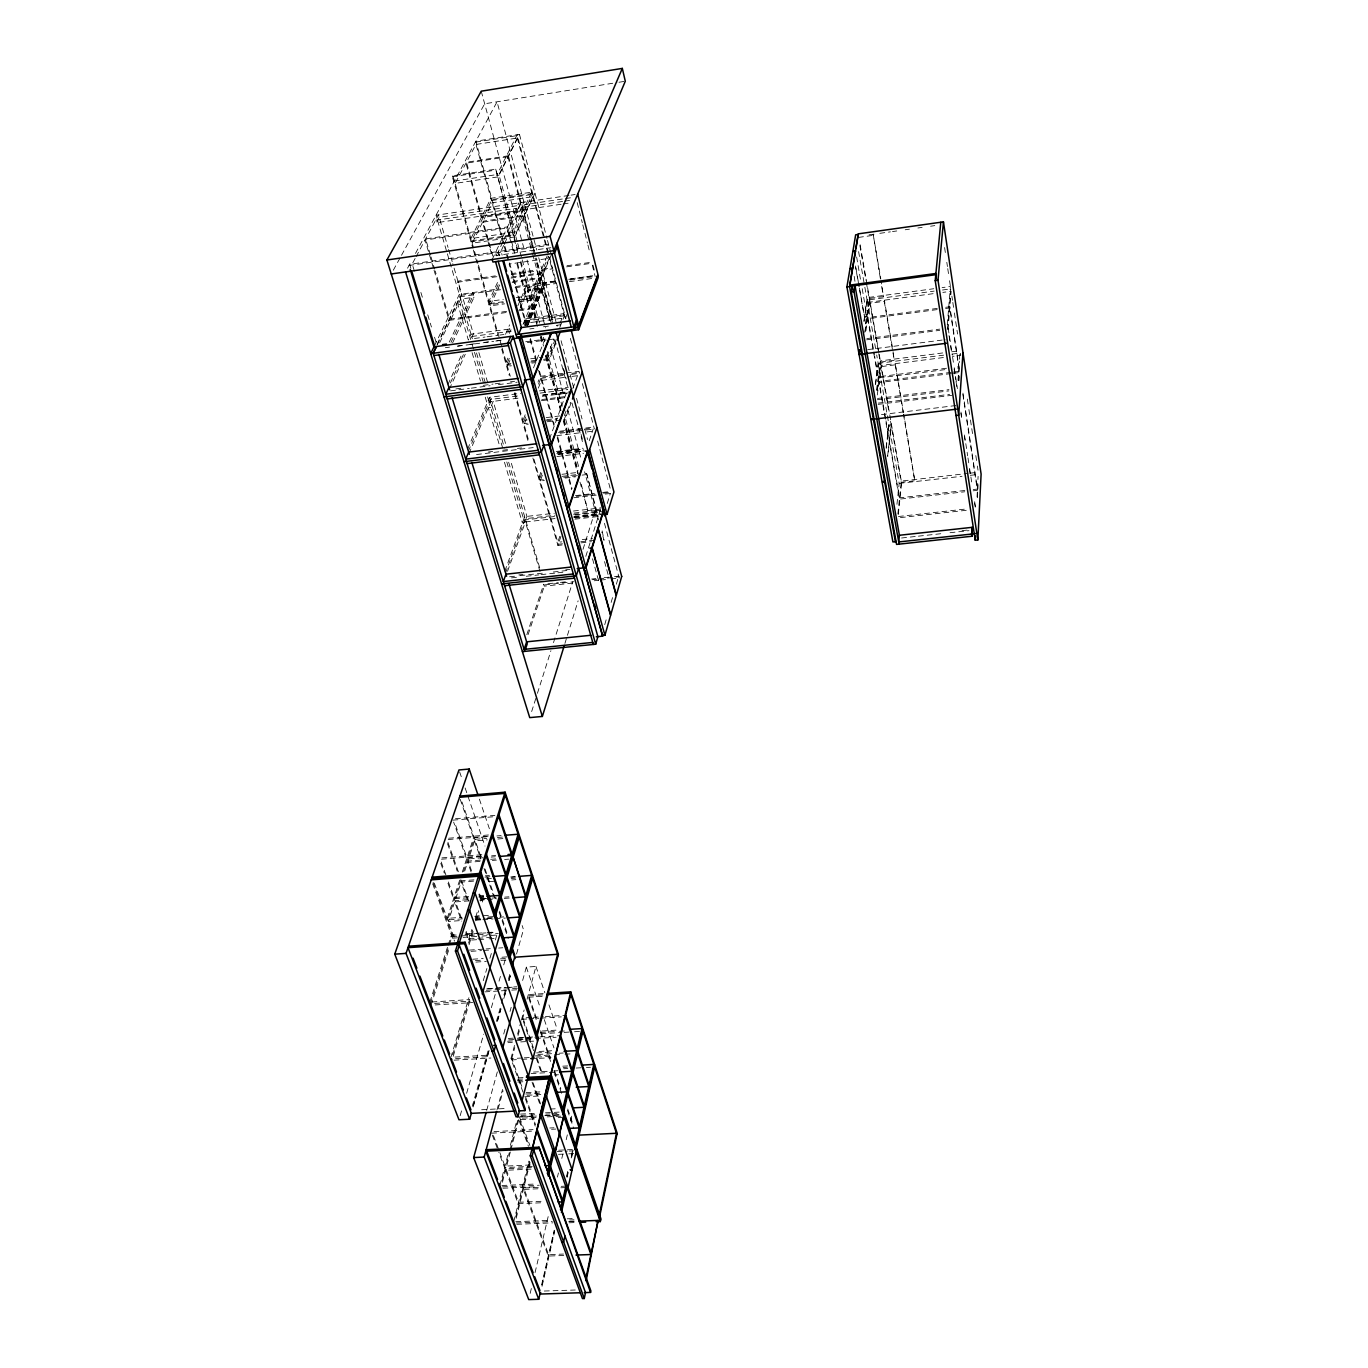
<?xml version="1.0" encoding="UTF-8"?>
<svg xmlns="http://www.w3.org/2000/svg" width="1368" height="1368" viewBox="0 0 1368 1368"><rect width="100%" height="100%" fill="white"/><g stroke="black" fill="none" stroke-linecap="round" stroke-linejoin="round"><path stroke-width="0.75" stroke-dasharray="5 3.75" d="M977.436 497.747L978.103 484.699M977.043 496.977L978.103 476.372M957.993 380.236L959.327 361.272M959.481 359.168L959.926 352.841M958.489 380.458L959.378 367.804M959.002 380.68L959.293 376.457M948.024 329.568L951.153 291.281L942.843 292.393M947.289 324.695L950.435 286.493L942.107 287.622M947.477 329.261L950.794 288.887L949.341 279.209M890.551 421.31L901.204 482.323L914.782 480.766L903.786 414.213M897.853 513.992L901.341 481.074L967.911 473.431M898.314 514.471L901.632 483.092M896.946 504.296L899.186 483.366L888.995 425.123L891.474 424.832L887.729 456.621M887.61 455.937L891.355 424.148L888.875 424.456L886.088 447.746M903.154 412.452L895.185 363.649L903.427 412.093M886.207 448.447L888.995 425.123M892.261 346.463L884.395 300.19L884.241 301.336L869.962 303.234L880.222 362.058L894.262 360.28L892.62 348.566M876.478 390.342L880.376 360.878L943.304 352.876M877.162 389.829L880.684 363.016M877.298 390.547L880.77 363.153M877.298 394.959L881.163 365.427L944.005 357.458M875.417 383.963L878.17 363.341L876.7 354.979M875.537 384.682L878.29 364.042L880.821 363.734M866.286 282.218L869.142 298.515L883.437 296.599L881.163 281.175M864.764 332.424L869.62 299.524L867.056 299.866L864.508 316.846L867.124 316.504M865.174 331.466L869.757 300.31L867.192 300.652L864.097 321.429M865.927 330.731L870.134 302.089L934.532 293.487M865.38 323.891L869.296 297.369L933.797 288.733M863.875 321.121L864.456 317.239L855.393 265.939M880.308 278.234L873.177 234.27L880.821 279.14M541.574 1285.065L554.194 1230.208M566.609 1176.224L568.028 1170.085M571.328 1155.755L572.747 1149.599M542.087 1284.74L554.502 1230.704M566.916 1176.668L567.874 1172.513M571.208 1157.961L572.645 1151.736M542.053 1286.296L554.656 1231.439M567.053 1177.455L568.934 1169.264M571.756 1156.969L572.696 1152.882M530.186 1293.376L531.656 1287.134M535.059 1272.599L548.671 1214.459M557.443 1177.096L558.418 1172.94M561.821 1158.405L562.795 1154.25M566.198 1139.715L567.652 1133.491M570.576 1121.025L572.029 1114.8M515.702 1217.024L529.826 1160.355M516.198 1218.307L530.305 1161.654M513.701 1221.795L528.852 1161.09M501.971 1180.892L509.306 1152.643M509.836 1150.625L517.702 1120.375M502.466 1182.226L510.332 1151.959M510.863 1149.941L518.729 1119.691M499.867 1185.594L508.28 1153.327M510.384 1145.255L516.694 1121.042M496.977 1109.927L502.552 1089.407M510.914 1058.695L514.83 1044.28M517.566 1034.191L520.934 1021.793M521.396 1020.066L524.132 1009.994M527.056 999.256L535.965 966.458L526.338 967.108L522.371 981.437M498.157 1108.884L503.065 1090.792M522.986 1092.109L511.427 1059.944L514.761 1047.666M518.044 1035.559L519.686 1029.505M522.422 1019.416L524.611 1011.345M486.683 1110.457L497.439 1071.554M503.715 1034.02L506.006 1025.812M510.025 1011.431L511.17 1007.31M472.268 1106.284L488.769 1048.264M496.396 1021.417L500.962 1005.377M501.543 1003.36L506.092 987.32M508.383 979.283L510.093 973.281M473.379 1105.72L489.282 1049.684M497.473 1020.819L500.893 1008.78M506.023 990.723L503.749 998.743L506.126 990.723M508.879 980.685L511.153 972.665M473.123 1106.968L489.334 1049.872M497.439 1021.315L500.91 1009.088M509.016 980.531L511.324 972.374M516.54 954.026L523.482 929.556L522.131 925.538M604.741 624.663L607.067 616.575M611.137 602.416L613.462 594.328M616.37 584.204L618.695 576.116L614.523 576.561M460.161 1115.689L461.922 1109.568M466.642 1093.271L483.708 1034.174M491.369 1007.686L496.088 991.372M499.029 981.181L500.791 975.076M503.732 964.885L506.092 956.728M483.246 980.702L486.888 968.493M489.915 958.301L492.343 950.144M495.37 939.97L497.183 933.848M452.671 1054.813L469.463 999.17M453.236 1056.301L469.994 1000.641M450.91 1057.31L468.916 997.7M469.087 944.672L473.499 930.462M476.645 920.305L478.544 914.217M482.323 902.042L484.221 895.955M607.238 503.509L610.35 493.472M564.933 643.422L566.814 637.334M567.446 635.316L578.117 600.826M476.714 939.696L468.437 940.295L471.806 929.505M475.602 917.33L478.116 909.224M480.647 901.102L482.545 895.014M468.54 943.185L472.969 928.975M475.483 920.852L478.646 910.712M481.81 900.554L483.708 894.467M488.119 880.257L488.513 878.991M585.812 556.349L600.381 509.871M531.656 711.548L536.803 695.32M537.436 693.302L550.911 650.723M553.493 642.618L572.747 581.793M583.007 549.355L595.2 510.828L584.598 471.772M600.62 509.101L587.795 510.572L580.955 482.853M429.843 1002.128L447.473 947.306M448.123 945.271L451.389 935.114L455.612 934.823M430.424 1003.667L448.687 946.81M449.337 944.775L452.398 935.285L456.587 934.977M431.023 1005.224L449.251 948.332M459.682 880.137L447.182 918.39L461.991 917.295M462.316 872.083L473.499 837.866L488.376 836.652M460.879 879.658L447.746 919.929L462.538 918.851M463.513 871.604L474.029 839.388L486.769 838.345M473.978 879.846L461.546 880.804L448.311 921.468L460.982 920.561M464.71 871.108L474.559 840.892L487.282 839.866M598.449 519.772L586.598 473.431L582.511 473.926M528.099 634.598L544.738 584.871L573.842 581.742M562.111 544.977L557.922 545.456L561 536.222M526.817 634.649L543.729 584.204L544.31 586.154L573.431 583.007M559.786 536.307L557.768 542.326L561.855 541.865M589.232 440.787L593.216 428.971M571.072 402.944L565.48 418.437L578.767 467.121M504.467 462.247L522.388 522.918L524.662 522.661L526.936 516.403L510.948 461.905M507.528 571.311L525.415 521.96L555.083 518.558M542.361 475.158L540.24 481.023L544.396 480.527M564.334 415.65L566.42 409.887M564.197 419.651L570.456 402.312M504.826 571.157L524.662 516.659L554.348 513.239M539.095 477.039L541.249 471.122M505.459 573.226L525.261 518.694L554.929 515.274M541.813 473.123L539.249 480.219L543.404 479.723M572.833 388.58L579.109 371.275L540.24 376.337L537.983 382.099M549.474 439.025L567.754 389.162M560.47 410.759L556.451 393.266M554.827 339.315L568.045 388.358L554.792 390.051L555.237 388.871M526.372 418.899L524.115 424.678L528.339 424.148M538.359 388.102L541.352 380.389L569.977 376.679M555.545 343.898L549.423 359.613L538.958 360.998M565.497 318.334L567.036 314.401M547.115 359.921L554.809 340.256M559.803 327.499L564.813 314.708L525.38 320.078L523.294 325.037M525.774 416.83L523.072 423.755L527.296 423.225M538.547 384.134L541.215 377.294L563.701 374.37M555.784 341.367L548.14 360.947L544.071 361.494M546.978 356.638L553.869 339.059M560.008 323.412L563.838 313.648L524.354 319.035M525.192 414.778L522.935 420.54L527.159 420.01M533.52 367.872L545.114 338.837M527.261 325.721L545.353 282.406M527.638 325.071L543.763 286.459L541.301 286.801L550.637 321.394M527.757 325.635L544.669 285.108L544.036 282.766L556.4 281.038M524.32 325.31L541.078 285.433L527.467 287.348L519.276 306.329M509.888 360.434L507.425 366.316L511.495 365.786M502.62 447.815L490.684 407.356L493.198 401.371L506.81 447.781M525.107 325.413L542.891 282.748L536.256 258.073M525.774 325.806L541.694 287.793L528.099 289.691L519.943 308.689M526.287 325.156L544.036 282.766M468.284 451.423L490.206 399.507L519.259 395.762M551.304 254.824L532.785 298.651L518.01 300.703M507.853 358.125L506.194 362.041L510.281 361.494M485.247 397.199L487.042 403.269L489.402 402.979L491.916 397.011M523.004 324.438L540.446 283.091M468.967 453.646L490.856 401.679L519.891 397.951M509.289 358.313L506.348 365.307L510.418 364.76M530.442 298.976L548.602 256.158L564.95 317.855L525.517 323.224M467.599 449.183L489.573 397.318L520.712 393.317M547.217 255.867L530.288 295.659L515.787 297.677M555.357 282.064L544.874 283.535L541.352 270.402L541.831 269.291L552.33 267.803M509.324 333.399L510.965 329.603M515.086 287.707L539.967 284.219L536.906 269.975L511.957 273.514M505.51 334.305L509.614 324.832M517.805 305.851L526.817 285.006M507.836 332.92L510.281 327.208M498.14 284.664L488.992 304.722L503.509 302.721M499.628 284.954L490.137 305.851L504.621 303.85M450.38 382.989L463.701 353.936M471.635 337.776L473.396 333.912L463.085 298.754L460.366 304.448L470.763 339.709M497.524 282.458L488.855 301.405L503.356 299.404M449.32 389.196L465.257 354.278M447.9 384.545L462.127 353.594M513.154 235.775L532.699 193.469M503.646 245.488L501.013 251.131L502.124 255.166M504.518 243.607L523.841 202.173M561.119 204.26L521.977 210.056L524.508 204.636L563.462 198.839M502.808 242.102L497.849 252.687L498.978 256.722M503.698 240.204L521.345 202.549L531.28 239.554M516.95 210.792L519.498 205.371L439.196 217.324L436.289 222.745L516.95 210.792L516.283 208.329L435.571 220.316L436.289 222.745M450.995 342.376L473.414 294.907L459.99 296.771L437.093 344.257M452.603 342.855L474.08 297.215L472.729 292.581L448.482 343.796M492.206 259.493L495.233 253.063L495.951 255.594L550.894 247.693M498.448 246.24L495.797 251.883L496.909 255.901M499.337 244.359L518.831 202.909L532.135 252.259M439.641 342.821L460.674 299.096L474.08 297.215M434.528 345.676L459.306 294.462L499.012 288.887M500.568 289.725L461.187 295.249L457.921 281.158L495.336 275.874M517.189 241.555L499.081 175.172L519.481 134.389L475.859 141.195L504.467 244.53M517.617 252.088L495.712 169.187L452.911 175.737L452.363 176.746L472.764 248.001M415.12 258.484L412.196 263.938L414.675 272.078M416.094 256.671L438.478 214.879L448.02 247.386M407.544 268.179L411.597 260.672M415.496 253.405L497.046 101.796L536.786 250.07M393.3 270.231L400.482 257.133M401.508 255.269L484.665 103.78L616.9 82.593M618.986 82.251L625.296 81.242M452.363 176.746L495.199 170.196M454.433 181.038L497.165 174.523M499.081 175.172L496.652 175.531L517.155 134.748L548.482 253.097M491.522 200.549L532.237 194.444M568.985 195.436L436.016 215.255L446.772 251.815M571.037 195.128L575.141 194.53M565.514 198.531L573.722 197.317M562.556 201.455L521.328 207.577L521.977 210.056M564.608 201.147L570.798 200.241M563.188 203.952L571.431 202.72M471.532 240.853L513.633 234.732M548.671 244.273L409.63 264.298L410.879 268.385M408.998 265.478L548.175 245.436M567.036 265.717L592.241 262.143M457.374 282.287L496.892 276.695M511.461 274.643L536.427 271.103M541.352 270.402L551.868 268.915M566.591 266.846L591.814 263.272M511.427 277.02L539.933 273.002L536.171 259.031M510.965 278.08L539.488 274.045L535.179 258.073M512.658 281.415L541.112 277.413L552.381 319.308M512.179 282.475L540.668 278.456L552.484 322.386M869.039 234.851L877.692 233.637M879.812 233.329L890.397 231.859M892.5 231.551L896.741 230.97M905.206 229.773L909.429 229.174M917.894 227.994L922.117 227.396M930.582 226.216L934.806 225.617M858.471 237.416L873.006 235.382M515.582 286.579L555.818 280.936M570.473 278.884L595.593 275.361M568.746 279.294L593.473 275.84M570.011 280.012L593.062 276.781M544.669 285.108L554.963 283.672M569.362 281.654L594.071 278.2M460.366 304.448L457.938 304.773L468.352 340.034L471.019 334.237L511.153 328.799M489.488 303.628L503.988 301.627M518.489 299.609L530.904 297.899M519.105 301.849L531.519 300.122L549.184 258.347L509.118 264.058L526.064 325.225M506.639 311.357L449.627 319.206L435.229 271.018M519.31 309.613L529.878 308.159L517.036 261.425M506.126 312.537L449.063 320.368L434.032 270.163M518.814 310.793L529.382 309.339L516.523 262.571M524.936 321.121L564.403 315.752M471.686 336.511L511.786 331.073M543.455 326.781L549.799 325.926M529.809 328.936L533.93 328.388M556.519 325.327L560.641 324.78M474.457 338.477L485.007 337.058M487.111 336.767L497.661 335.348M499.782 335.057L503.988 334.493M445.369 347.694L449.491 347.147M457.75 346.036L461.871 345.488M470.113 344.377L474.234 343.813M484.529 342.428L488.65 341.88M496.892 340.769L501.013 340.204M457.425 346.224L481.057 343.043M483.161 342.752L493.711 341.333M495.814 341.059L502.141 340.204M525.688 341.761L544.635 339.23M527.347 342.564L546.311 340.034M548.431 339.743L554.758 338.905M869.723 299.729L934.156 291.11M942.484 289.999L950.794 288.887M530.664 358.792L542.891 357.185M506.81 364.179L510.897 363.632M531.263 360.947L541.454 359.613M543.489 359.339L547.559 358.792M864.456 317.239L867.056 316.897L862.062 287.776M937.268 308.416L867.859 317.564L874.323 354.329M945.681 307.304L949.888 306.757L958.951 366.675L954.813 367.188M530.801 362.075L536.923 361.272M531.861 363.101L535.931 362.554M937.165 309.596L867.688 318.744L878.119 378.03L946.434 369.463M945.579 308.484L949.785 307.937L958.865 367.889L954.727 368.419M571.875 373.31L580.049 372.25M455.92 388.922L462.213 388.102M483.178 385.383L493.044 384.1M495.13 383.827L502.056 382.92M510.435 381.826L514.625 381.296M540.805 378.372L563.291 375.448M571.482 374.387L577.604 373.584M450.517 390.855L456.775 390.051M458.844 389.777L469.258 388.426M471.344 388.153L490.086 385.725M498.414 384.63L517.172 382.202M572.012 376.422L580.186 375.362M866.816 338.597L939.816 329.124M866.645 339.811L939.696 330.355M539.402 390.906L568.49 387.161M867.791 349.609L946.058 339.555M540.018 393.112L567.002 389.641M542.703 395.027L569.669 391.573M542.72 395.198L567.635 392M556.006 394.463L569.242 392.77M542.292 396.31L567.224 393.112M541.779 399.559L566.66 396.378M490.684 407.356L488.342 407.647L499.081 444.053M541.352 400.67L564.18 397.763M951.683 351.798L960.08 350.738M878.17 363.341L943.646 355.167M952.043 354.107L960.421 353.029L960.764 355.338L952.385 356.398M895.048 364.846L881.009 366.624L889.097 412.897M546.174 417.616L563.069 415.496M946.536 368.231L878.273 376.816L874.682 356.381M546.738 419.685L557.306 418.369M546.311 420.848L556.879 419.531M547.32 421.772L562.094 419.925M951.17 372.37L879.077 381.398L885.66 418.83M953.291 372.113L959.652 371.309M951.29 373.567L878.923 382.613L899.426 499.149L964.748 491.779M953.359 373.31L959.566 372.541M559.615 431.245L583.811 428.252M585.812 427.996L593.883 427.004M558.554 432.356L592.754 428.116M560.162 433.211L592.395 429.227M556.673 435.674L578.818 432.938M586.872 431.929L592.908 431.194M877.486 398.464L948.982 389.641M877.315 399.73L948.896 390.906M878.307 403.098L949.717 394.326M488.444 451.987L492.685 451.457M502.654 450.243L507.528 449.644M517.378 448.43L521.567 447.917M878.136 404.364L951.718 395.335M476.543 454.535L533.212 447.592M556.229 451.44L582.819 448.208M557.186 452.278L583.743 449.046M557.87 452.329L582.426 449.337M556.793 453.424L583.349 450.192M881.454 414.607L956.198 405.509M557.751 454.261L586.308 450.79M558.418 454.313L582.956 451.337M556.93 456.536L583.503 453.321M561.974 474.303L578.596 472.319M562.111 476.355L580.477 474.166M563.736 477.295L580.066 475.346M582.118 475.106L586.205 474.628M565.155 478.065L575.552 476.834M575.449 495.609L594.242 493.421M602.604 492.446L610.966 491.454M576.338 496.362L595.131 494.173M603.476 493.198L609.735 492.463M573.876 497.747L596.841 495.062M605.203 494.087L611.462 493.352M573.449 511.034L601.014 507.853M574.013 513.068L599.441 510.144M595.2 510.828L600.774 510.196M554.502 516.523L524.816 519.943L540.753 574.115M573.602 514.317L601.168 511.153M575.09 514.949L604.741 511.546M574.167 516.369L599.594 513.445M573.5 517.104L601.014 513.941M574.321 517.292L604.023 513.889M575.244 518.027L598.534 515.36M969.997 473.191L978.325 472.251M574.851 519.19L598.175 516.523M899.186 483.366L962.012 476.286M970.322 475.329L978.633 474.388M964.816 490.496L899.563 497.849L886.019 420.899M973.246 489.539L977.453 489.06L962.833 392.342M973.178 490.821L977.385 490.342L962.747 393.574M582.272 539.573L592.481 538.428M562.505 543.78L558.315 544.242L533.896 458.879M580.767 541.728L595.046 540.121M580.972 542.874L591.438 541.694M898.451 516.505L967.279 508.862M900.4 517.6L967.193 510.196M518.848 574.936L523.004 574.474M565.719 569.806L569.943 569.344M509.546 576.783L517.856 575.877M519.943 575.654L544.926 572.918M553.236 572.012L569.892 570.199M511.461 577.877L517.788 577.176M526.235 576.27L538.889 574.885M540.993 574.663L555.767 573.038M557.87 572.816L566.318 571.892M962.012 530.681L968.219 529.997M901.563 538L916.321 536.393M918.424 536.153L941.611 533.64M950.042 532.716L969.023 530.664M547.901 583.76L558.315 582.631M560.384 582.409L568.712 581.503M591.626 579.04L595.781 578.579M604.109 577.689L612.454 576.783M592.566 579.707L596.722 579.262M598.791 579.04L619.584 576.8M594.242 580.767L598.414 580.323M600.501 580.1L608.811 579.194M610.898 578.972L617.139 578.305M455.476 818.714L494.891 815.413M452.962 820.15L494.498 816.679M448.636 838.225L488.479 834.976M448.191 839.524L488.068 836.275M496.875 835.951L501.133 835.609M497.388 837.472L503.766 836.959M497.901 839.011L506.399 838.31M441.932 857.873L482.203 854.675M441.488 859.207L481.775 855.992M481.331 856.642L466.984 857.787L454.757 822.766M491.591 855.838L495.695 855.513M482.989 857.77L466.574 859.07L453.646 822.1M491.18 857.103L495.284 856.778M480.424 860.113L468.147 861.088L472.319 873.023M490.667 859.309L496.806 858.83M480.014 861.395L467.719 862.37L472.593 876.29M492.326 860.421L496.413 860.096M504.621 859.463L508.708 859.138M485.332 875.811L489.47 875.486M484.922 877.11L491.129 876.631M486.392 878.889L491.813 878.461M510.691 877.008L514.881 876.683M511.564 877.23L515.753 876.905M473.55 881.146L461.136 882.104L467.548 900.195M511.187 878.478L515.377 878.17M488.632 881.727L497.011 881.095M511.683 879.966L515.873 879.641M468.643 896.433L453.988 897.545L447.61 879.761M479.108 895.647L483.297 895.322M468.215 897.767L453.56 898.879L447.165 881.095M478.697 896.98L484.973 896.519M467.651 899.682L455.099 900.623L461.974 919.775M480.185 898.742L486.461 898.263M489.829 898.246L481.348 898.879L478.561 890.927M491.95 898.075L496.191 897.767M504.672 897.134L508.913 896.81M469.309 900.862L454.672 901.957L461.546 921.126M479.775 900.076L486.05 899.597M487.316 899.682L496.516 898.827M504.279 898.417L510.64 897.938M474.679 916.372L491.608 915.141M475.226 917.928L479.467 917.62M487.914 917.005L494.258 916.543M475.072 918.988L485.298 918.236M487.35 918.099L497.576 917.347M499.611 917.193L503.698 916.902M475.773 919.484L484.238 918.869M486.341 918.715L492.685 918.253M476.714 920.151L480.801 919.86M482.853 919.706L493.079 918.971M495.13 918.817L505.356 918.065M466.146 934.07L474.593 933.472M476.697 933.318L485.127 932.72M487.247 932.566L495.678 931.967M464.983 934.378L485.982 932.89M488.085 932.737L496.481 932.138M451.953 936.653L498.328 933.352M452.5 938.174L460.93 937.576M463.051 937.439L479.894 936.242M481.998 936.088L498.858 934.891M491.574 937.336L468.865 938.944L466.112 931.283M478.766 939.56L487.042 938.978M489.111 938.824L495.301 938.397M469.412 950.093L484.033 949.084M486.119 948.93L490.291 948.64M498.636 948.058L502.808 947.767M471.088 951.324L481.519 950.606M483.605 950.452L489.881 950.025M472.747 959.225L483.178 958.523M501.971 957.224L508.229 956.796M475.38 960.592L483.725 960.028M500.414 958.882L506.673 958.455M475.91 962.097L486.341 961.379M500.944 960.387L507.203 959.96M487.897 988.654L494.104 988.26M496.174 988.124L516.899 986.773M486.7 988.893L505.271 987.679M507.323 987.542L515.582 987.012M486.307 990.278L517.412 988.243M484.802 991.885L499.303 990.945M501.372 990.808L509.648 990.261M511.717 990.124L517.925 989.731M543.164 993.63L528.322 994.587L536.615 1018.63M431.929 1001.992L469.463 999.58M542.822 994.912L527.98 995.87L536.957 1021.93M528.441 997.221L543.284 996.28M434.596 1003.411L470.028 1001.137M435.178 1004.95L472.678 1002.556M531.109 1017.45L522.952 1017.963L533.366 1047.751M533.161 1017.33L543.352 1016.698M545.387 1016.561L565.771 1015.312M522.61 1019.263L526.68 1019.023M528.732 1018.886L538.924 1018.271M540.959 1018.134L561.359 1016.869M542.224 1030.993L556.896 1030.104M540.582 1032.447L557.34 1031.438M559.444 1031.301L567.823 1030.805M541.044 1033.763L561.974 1032.498M564.078 1032.378L572.457 1031.882M574.543 1031.746L582.922 1031.25M508.315 1038.449L516.83 1037.936M518.951 1037.816L533.862 1036.927M517.326 1038.244L537.915 1037.012M539.967 1036.876L560.572 1035.644M508.725 1039.868L534.358 1038.346M519.019 1039.458L523.14 1039.218M525.192 1039.082L533.434 1038.603M535.504 1038.466L556.109 1037.252M507.545 1041.236L523.174 1040.381M525.278 1040.261L533.759 1039.765M507.956 1042.672L512.316 1042.416M520.678 1041.92L527.227 1041.527M529.159 1041.407L533.623 1041.151M538.992 1051.479L551.697 1050.744M454.997 1057.071L489.795 1055.053M536.53 1052.915L551.355 1052.06M455.561 1058.558L490.342 1056.541M537.88 1054.471L556.913 1053.377M559.016 1053.24L563.257 1053.001M454.073 1060.166L490.89 1058.028M535.418 1055.908L552.347 1054.933M554.467 1054.813L562.932 1054.335M565.035 1054.198L573.5 1053.719M522.2 1057.977L511.803 1058.575L521.909 1086.705M524.286 1057.84L534.683 1057.242M536.752 1057.122L555.476 1056.045M511.427 1059.944L519.755 1059.465M521.841 1059.345L550.979 1057.669M562.761 1066.168L567.669 1065.928M563.206 1067.467L567.344 1067.228M563.65 1068.75L567.788 1068.511M576.065 1068.049L584.341 1067.587M586.41 1067.467L590.531 1067.245M533.469 1072.085L551.783 1071.059M553.818 1070.956L557.887 1070.716M531.075 1073.555L547.371 1072.649M549.406 1072.529L557.563 1072.067M554.399 1074.974L558.469 1074.752M518.044 1077.881L524.423 1077.522M517.668 1079.284L524.919 1078.907M517.309 1080.686L525.791 1080.207M517.874 1082.054L524.183 1081.712M526.133 1092.622L542.566 1091.75M525.774 1094.007L542.224 1093.118M527.09 1095.289L541.454 1094.52M524.679 1096.777L541.112 1095.905M481.639 1109.739L504.758 1108.542M550.192 1109.055L556.537 1108.73M520.558 1114.099L537.162 1113.244M545.473 1112.8L560.008 1112.064M521.037 1115.433L537.641 1114.578M545.798 1114.15L549.919 1113.945M551.988 1113.843L558.178 1113.518M520.661 1116.835L537.179 1115.997M545.439 1115.57L559.905 1114.817M517.737 1117.006L536.461 1116.049M544.772 1115.621L559.324 1114.886M522.371 1118.135L536.94 1117.399M547.166 1116.869L561.872 1116.117M520.798 1119.588L535.333 1118.836M558.178 1117.673L562.334 1117.468M549.748 1128.001L554.006 1127.779M494.019 1131.592L533.058 1129.643M551.543 1129.284L555.801 1129.062M491.574 1133.166L532.682 1131.114M558.691 1150.214L573.038 1149.53M557.101 1151.617L567.344 1151.121M569.396 1151.035L573.483 1150.83M558.469 1154.318L566.677 1153.942M568.729 1153.84L574.885 1153.549M530.459 1164.955L504.946 1166.135L499.901 1152.745M532.22 1166.34L504.553 1167.605L498.79 1152.301M531.451 1167.639L505.955 1168.819L518.575 1202.267L543.746 1201.207M531.075 1169.127L505.579 1170.29L518.198 1203.755L543.404 1202.694M501.919 1185.492L536.718 1183.97M502.432 1186.843L539.266 1185.218M502.945 1188.194L537.709 1186.672M538.325 1187.321L523.756 1187.971L548.585 1254.61L563.513 1254.063M561.205 1186.33L567.446 1186.056M537.966 1188.792L523.38 1189.425L548.243 1256.063L565.326 1255.448M560.88 1187.783L567.121 1187.51M567.224 1218.82L573.517 1218.563M515.804 1221.71L549.679 1220.341M569.669 1219.965L573.962 1219.794M516.3 1222.992L552.279 1221.573M569.344 1221.385L575.603 1221.128M568.678 1221.573L577.091 1221.231M516.796 1224.292L552.757 1222.855M569.037 1222.804L575.432 1222.547M544.31 1291.033L575.261 1290.007M493.403 1135.525L499.183 1150.83M492.292 1135.081L498.072 1150.385M434.34 883.112L454.638 938.875M519.686 1117.536L529.878 1145.495M433.126 882.411L454.518 941.133M520.062 1120.939L528.783 1144.896M432.664 883.779L453.372 940.551M518.968 1120.341L528.441 1146.316M441.231 861.994L446.909 877.794M525.722 1097.358L535.555 1124.735M440.787 863.328L444.326 873.194M465.684 932.617L468.437 940.295M525.38 1098.743L535.213 1126.103M447.934 842.329L458.383 871.826M461.546 880.804L468.677 900.896M533.092 1082.789L540.702 1104.233M447.49 843.629L457.254 871.177M532.066 1082.174L540.36 1105.601M537.111 1058.456L542.515 1073.931M478.851 894.193L480.938 900.161M523.294 1021.263L534.409 1053.052M536.102 1057.857L541.506 1073.316M460.195 799.288L480.63 858.54M484.033 868.406L493.66 896.331M499.2 912.405L508.212 938.534M540.411 1031.951L550.791 1062.03M554.245 1072.067L562.573 1096.23M567.429 1110.32L573.688 1128.429M461.991 801.99L481.707 859.258M485.11 869.125L496.122 901.102M499.576 911.139L507.887 935.25M540.753 1030.668L550.432 1058.729M554.57 1070.768L560.812 1088.894M567.754 1109.02L573.295 1125.112M459.648 771.962L462.384 779.965M465.137 787.985L484.99 846.091M526.338 967.108L540.155 1007.515M544.293 1019.622L553.954 1047.905M479.381 799.134L489.556 829.23M535.965 966.458L544.857 992.758M548.961 1004.881L557.169 1029.164M420.882 292.427L422.746 298.532M427.722 314.811L431.45 327.02M434.545 337.195L437.042 345.334L461.734 294.12L452.791 263.648M430.424 254.961L425.619 238.887L507.562 226.883L510.897 239.075M431.023 256.962L434.631 269.017M433.434 268.145L425.003 240.016L507.032 228.011L513.735 252.413M472.097 352.67L480.459 381.005M448.619 249.421L452.192 261.613M478.886 352.585L487.76 382.869M447.37 253.832L472.353 338.768M476.509 352.91L485.418 383.177M489.573 397.318L504.501 448.071M508.657 462.196L540.599 570.832M472.097 344.24L473.892 350.328M474.491 352.346L483.434 382.715M487.606 396.891L489.402 402.979M506.793 461.974L524.662 522.661M452.911 175.737L477.911 263.135M478.492 265.153L501.611 346.018M502.193 348.036L510.264 376.268M514.881 392.377L528.715 440.735M473.328 250.019L497.661 335.006M501.714 349.148L509.221 375.379M514.419 393.522L528.27 441.898M532.887 458.041L557.922 545.456M492.873 256.141L483.041 221.206L524.371 215.118L529.741 235.074M489.488 246.907L482.545 222.232L523.893 216.127L530.356 240.101M490.069 248.959L492.377 257.184M498.397 251.507L499.525 255.559M507.956 259.852L475.346 142.152L516.676 135.688L543.694 237.656M530.032 339.521L536.273 362.007M538.53 370.198L553.869 425.516M557.238 437.709L571.653 489.744M592.498 558.725L598.688 581.109M505.031 246.565L508.417 258.826M509.546 262.913L526.509 324.165M530.476 338.477L536.701 360.947M539.522 371.156L554.262 424.405M557.648 436.614L572.046 488.615M495.712 169.187L515.856 242.888M516.42 244.923L518.643 253.063M520.883 261.22L537.573 322.249M541.454 336.46L543.677 344.582M546.448 354.739L560.863 407.442M564.18 419.6L578.048 470.267M520.404 262.28L537.111 323.361M540.736 335.878L543.524 346.07M546.003 355.868L561 410.622M563.684 419.737L578.75 475.5M537.333 326.336L527.62 290.82L541.232 288.922L549.765 320.557M540.274 337.024L542.497 345.181M545.302 355.389L554.792 390.051M563.257 420.951L577.758 473.909M579.981 482.066L587.795 510.572M511.461 241.11L514.813 253.302M517.754 243.589L521.653 257.868M522.2 259.903L539.437 323.036M543.318 337.263L544.43 341.333M547.2 351.49L562.163 406.279M604.536 561.581L606.195 567.652M606.742 569.669L608.948 577.758M586.598 473.431L598.261 516.523M602.159 530.87L604.023 540.292L601.783 532.084M481.245 91.194L522.063 241.52M522.627 243.572L524.867 251.797M527.09 260.023L545.524 327.858M550.552 346.361L564.505 397.763M567.857 410.092L581.246 459.443M531.844 241.623L535.709 256.004M543.763 286.459L552.518 319.018M530.271 237.074L534.033 251.045M530.887 242.085L534.649 256.072M532.682 254.311L551.287 323.344M563.53 368.779L565.189 374.918M563.428 368.881L566.164 379.039M581.092 434.425L583.281 442.514M571.995 402.979L583.007 443.796M604.451 523.311L619.225 578.083M538.736 257.714L557.204 326.268M561.068 340.683L573.756 388.05M576.526 398.344L582.05 418.933M584.803 429.244L587.556 439.538M549.577 257.201L565.89 318.812M544.242 239.708L548.055 254.106M570.388 338.375L579.656 373.327M582.392 383.621L594.396 428.971M597.611 441.043L610.402 489.334M519.481 134.389L546.943 238.374M547.491 240.426L550.757 252.772M577.193 202.601L582.306 222.813M582.802 224.848L587.402 243.025M587.915 245.043L589.967 253.131M593.028 265.255L595.114 273.48M592.293 265.153L595.165 276.49M854.179 276.37L855.222 282.971M856.642 256.996L860.558 279.944M855.821 267.615L859.07 286.066M859.446 288.118L864.508 316.846M860.13 244.718L878.872 352.568M879.282 354.568L901.7 483.178M859.891 245.573L865.944 280.183M858.608 251.609L864.473 285.177M864.85 287.28L867.056 299.866M867.192 300.652L876.341 352.893M878.29 364.042L888.875 424.456M881.693 286.408L883.437 296.599M884.241 301.336L894.262 360.28M903.496 414.521L914.782 480.766M948.161 328.046L952.299 355.184M952.624 357.287L953.889 365.632M954.214 367.718L957.395 388.597M960.969 412.059L961.619 416.214M964.474 434.973L967.655 455.835M967.98 457.904L969.245 466.249M969.57 468.335L971.793 482.921M974.666 501.68L975.606 507.938M949.016 335.536L950.281 343.898M950.606 345.984L951.239 350.174M954.112 368.967L955.719 379.415M956.027 381.518L957.309 389.863M960.883 413.324L961.533 417.497M964.389 436.272L965.038 440.445M969.485 469.634L970.134 473.807M974.58 503.014L975.23 507.186M944.587 247.557L945.545 253.884M946.81 262.331L947.443 266.555M947.75 268.658L949.016 277.088M951.871 296.087L952.504 300.293M952.829 302.413L954.095 310.844M954.402 312.964L957.566 334.048M967.33 399.063L968.595 407.442M968.903 409.528L970.151 417.89M970.476 419.993L972.99 436.717M975.811 455.561L977.06 463.923M977.385 466.009L978.017 470.199M534.991 193.127L515.531 235.433L471.019 241.914L492.018 199.557L534.991 193.127M532.853 196.701L514.265 237.04L472.199 243.162L492.155 202.789L532.853 196.701M531.639 192.187L513 232.406L470.883 238.562L490.907 198.292L531.639 192.187M517.292 138.031L497.815 176.917L455.099 183.415L475.979 144.461L517.292 138.031M508.417 155.764L466.471 162.228L481.758 216.657L523.14 210.535L508.417 155.764M507.921 156.739L465.941 163.22L481.262 217.683L522.661 211.544L507.921 156.739"/><path stroke-width="1.5" d="M940.791 222.249L935.216 280.662L975.264 540.24L977.864 539.95L981.112 474.097L943.441 221.873L858.232 233.86L849.545 286.357L895.476 542.207L895.612 540.839M975.264 540.24L975.487 535.982M971.673 534.05L972.032 527.347L899.409 535.264L898.725 541.95L971.673 534.05L972.015 536.239L896.57 544.413L851.289 291.965L852.264 285.998L853.016 290.187M972.015 536.239L972.032 527.347M962.986 352.705L958.711 415.222L956.027 415.547M977.864 539.95L938.003 280.286L943.441 221.873M861.891 352.858L861.703 354.124L946.331 343.265M861.669 353.508L858.984 353.85L859.6 349.678M873.365 418.693L870.732 419.018L859.138 354.654L859.754 350.499M899.118 544.122L854.025 291.606L855 285.621L899.426 535.35M855.906 248.788L858.266 234.441L855.667 234.817L852.914 251.199L855.564 250.84M846.912 286.955L849.956 268.846L852.64 268.47L849.648 286.579L846.912 286.955L858.984 353.85M584.273 1292.623L590.548 1292.418L590.873 1290.896L539.009 1147.171L486.17 1149.701M586.085 1277.507L598.124 1220.393L579.194 1221.145M598.722 1217.537L616.472 1133.285L578.168 1135.166M586.102 1280.79L598.124 1220.393M599.577 1216.733L617.156 1133.2L570.712 991.851L547.405 993.356M596.14 1221.727L600.313 1221.556L600.911 1218.717L551.492 1076.017L526.406 1077.42M584.273 1298.523L585.504 1292.589L533.657 1149.855L531.742 1149.941L530.271 1155.823L582.443 1298.574L584.273 1298.523L532.203 1155.721L533.657 1149.855M564.933 1235.971L563.616 1241.888L561.752 1241.956M561.427 1212.458L567.446 1186.056M575.535 1150.745L594.67 1067.006M576.133 1152.13L568.045 1187.561L566.215 1187.646L553.459 1151.805L555.322 1151.719L591.25 1253.054M576.236 1152.181L576.886 1149.342M486.119 1112.509L473.653 1157.567L528.732 1299.6L538.736 1299.275L540.172 1293.051M580.1 1292.76L540.36 1294.043L540.702 1292.538M560.487 1209.842L566.061 1185.475M575.107 1146.093L593.832 1064.424L581.4 1065.125M561.41 1209.124L566.523 1186.774M575.09 1149.428L594.55 1064.407M547.833 1174.838L553.63 1150.539M563.035 1111.261L582.477 1029.916M548.311 1176.189L554.108 1151.89M563 1114.629L582.922 1031.25M555.169 1151.275L542.07 1114.407L550.825 1079.215L548.978 1079.318L540.189 1114.493L553.305 1151.377L555.169 1151.275L564.368 1113.193M555.322 1151.719L563.736 1116.408M547.337 1173.487L553.151 1149.188M562.556 1109.91L582.05 1028.582L569.464 1029.352M590.548 1292.418L539.009 1147.171M540.856 1114.612L532.306 1148.915L548.944 1078.925M570.832 994.502L550.124 1077.505L570.712 991.851M600.313 1221.556L550.791 1078.839L551.492 1076.017M518.694 1110.901L524.885 1110.594L525.278 1109.089L465.069 942.227L408.485 946.211M536.53 1034.738L557.614 954.283L514.659 957.224L512.367 965.244M537.025 1036.157L558.4 954.402L505.1 792.175L459.939 796.073M517.976 1116.733L519.498 1110.867L459.306 945.168L457.254 945.305L455.441 951.034L516.027 1116.818L517.976 1116.733L457.493 950.897L459.306 945.168M522.046 1100.727L538.359 1038.107L481.297 873.331L432.168 877.145M538.736 1299.275L484.169 1157.072L496.55 1111.517M502.843 1047.512L519.703 986.738M604.93 635.265L610.573 615.463L592.053 548.294L586.034 567.652L604.93 635.265L602.587 635.504L583.64 567.925M478.031 795.133L469.207 769.038L458.964 769.962L394.753 954.163L458.981 1119.759L469.651 1119.212L471.396 1113.09M509.871 957.788L532.648 878.359M596.294 636.787L602.587 636.154L602.98 634.769M508.81 954.761L531.673 875.383L519.071 876.358M509.341 956.266L532.511 875.605M506.57 948.862L506.981 947.477M522.405 651.613L595.696 644.208L597.884 636.633L513.239 336.203L510.674 336.545M482.254 994.126L500.671 931.847M494.258 916.543L518.626 835.745M495.404 916.064L519.139 837.284M494.327 912.969L518.13 834.224L505.373 835.267M587.984 451.714L604.895 514.625L607.05 514.385L613.941 491.967L571.379 330.851M592.19 547.85L598.055 528.989L616.216 595.696L610.709 615.001L592.19 547.85L589.83 548.106M391.248 273.976L553.852 250.669L625.296 81.242L622.32 68.4L481.245 91.194L386.887 260.006L529.741 717.619L542.361 716.439L564.317 645.457M605.255 513.462L604.536 515.787L593.062 473.157M588.001 451.03L569.122 507.254L566.677 507.545L583.418 567.293L585.829 567.036L603.716 509.494L588.001 451.03L585.641 451.303M524.885 1110.594L464.607 943.698L465.069 942.227M481.297 873.331L459.494 942.313L457.442 942.449M578.664 568.387L576.321 575.791L501.577 583.914M457.339 942.774L478.458 876.204L479.005 877.811M479.313 873.485L505.1 792.175M480.51 873.075L505.237 794.996M587.624 455.39L596.944 427.603M525.363 649.492L527.244 643.815L509.033 584.204M568.917 506.536L587.795 450.311L571.499 389.641L551.561 444.429L568.917 506.536L566.472 506.827L549.081 444.72M469.651 1119.212L406.039 953.376L469.207 769.038M572.457 399.08L582.238 371.959M551.236 333.775L533.298 379.073L530.784 379.398L548.876 443.967L551.355 443.659L571.294 388.905L556.006 331.979M543.934 445.164L541.335 452.227L463.94 461.683M578.63 329.722L598.175 277.636L597.577 275.259L577.997 327.277L578.63 329.722L522.935 337.212M574.235 327.978L578.339 327.431L598.072 275.019L577.689 194.153M495.541 261.664L516.711 337.041L574.526 329.243L577.074 322.54M576.424 320.095L573.876 326.798L516.027 334.613M557.084 339.965L560.145 332.099M521.054 335.075L519.447 338.922L530.562 378.611L533.092 378.286L551.03 333.005M525.534 379.877L522.781 386.734L444.019 396.908M522.08 336.357L521.567 337.588L512.692 338.785M519.532 336.699L602.587 636.154M557.238 246.787L554.536 253.234L492.925 262.04L492.206 259.493M595.696 644.208L510.384 342.923L513.239 336.203M507.819 343.265L510.64 336.408L433.93 346.891L430.681 353.611L510.384 342.923M574.526 329.243L550.09 236.339L622.32 68.4M433.211 353.286L436.443 346.566L433.16 353.149L524.731 651.373M386.887 260.006L550.09 236.339M520.917 327.636L570.268 320.933M849.733 285.142L935.9 273.48M849.545 286.357L935.78 274.694L936.413 278.85M442.497 344.599L446.481 344.052M573.859 327.841L577.997 327.277M851.289 291.965L854.025 291.606M935.216 280.662L938.003 280.286M519.447 338.922L521.995 338.58L533.092 378.286M433.895 355.543L508.469 345.557M518.147 378.389L448.926 387.418L445.797 394.258L519.584 384.699M524.32 380.03L530.579 379.21M447.216 398.926L520.917 389.418M859.138 354.654L861.806 354.312M536.701 443.728L468.677 452.09L465.701 459.135L538.205 450.277M542.6 445.335L551.561 444.429M467.086 463.615L539.488 454.809M873.4 419.241L956.471 409.169M873.502 419.412L870.869 419.737L882.035 481.656L884.617 481.348M884.737 482.049L882.155 482.34L892.911 541.95L895.441 541.677M571.448 567.019L505.972 574.184L503.304 581.571L573.329 573.962M577.193 568.558L586.034 567.652M971.383 533.982L975.606 533.52M504.57 585.726L574.509 578.151M590.839 635.282L526.646 641.831L524.115 649.39L592.771 642.43M459.528 797.305L504.706 793.423L558.076 955.685M507.99 854.521L512.094 854.196L499.046 815.054M499.388 856.454L511.7 855.479L498.636 816.337M431.689 878.495L480.869 874.682L538 1039.509M431.228 879.863L480.424 876.05L537.59 1041.065M493.215 876.478L505.647 875.52L492.275 835.933M475.021 893.167L473.02 893.321L475.072 893.013L533.041 1058.507L531.16 1058.61M487.076 896.348L499.645 895.407L486.016 855.667M512.761 897.784L525.5 896.827L513.205 857.531L525.859 895.544M467.531 910.609L469.6 910.301L528.424 1076.24L526.509 1076.36M507.408 917.928L519.686 917.022L506.69 878.598M503.578 937.815L513.906 937.08L500.705 898.502M464.607 943.698L407.989 947.682L471.31 1113.364L514.573 1111.124M394.753 954.163L406.039 953.376M455.441 951.034L457.493 950.897M547.063 994.639L570.388 993.134L616.865 1134.517M493.711 1045.426L495.678 1045.306L494.053 1051.12L492.07 1051.24M564.061 1051.325L576.766 1050.59L565.446 1016.629M531.194 1058.456L533.092 1058.336M559.597 1071.965L571.824 1071.281L560.23 1036.995M526.56 1076.188L528.458 1076.086M528.134 1078.702L551.133 1077.42L600.603 1220.136M525.671 1080.224L550.791 1078.839M576.202 1087.201L588.753 1086.517L577.741 1053.48M556.622 1092.348L566.899 1091.801L555.134 1057.43M546.465 1096.726L544.601 1096.828L546.499 1096.572L559.392 1133.542M573.431 1107.841L583.999 1107.293L572.73 1073.948M540.189 1114.493L542.07 1114.407M568.609 1128.429L579.262 1127.899L567.823 1094.468M538.633 1148.675L485.777 1151.206L540.36 1294.043M473.653 1157.567L484.169 1157.072M530.271 1155.823L532.203 1155.721M544.977 1165.741L549.235 1165.553L536.786 1130.909M570.319 1169.691L572.132 1169.606M570.285 1169.862L572.098 1169.777L559.58 1133.833M558.093 1202.079L562.299 1201.908L550.21 1168.255M581.537 1222.308L585.709 1222.137M575.996 1255.054L590.942 1254.524L567.121 1187.51M413.068 958.198L416.881 968.168M419.925 976.154L442.787 1036.038M444.309 1040.022L449.644 1053.993M451.474 1058.798L452.039 1060.285M452.688 1061.978L456.502 1071.965M459.545 1079.95L463.359 1089.92M466.402 1097.905L470.968 1109.875M486.94 1151.685L497.542 1179.473M499.046 1183.44L504.347 1197.325M505.869 1201.292L533.127 1272.702M534.649 1276.669L539.95 1290.554M463.82 954.265L469.617 970.237M476.132 988.175L479.74 998.161M486.94 1017.98L494.84 1039.765M503.458 1063.517L509.905 1081.267M514.197 1093.1L517.771 1102.95M537.162 1129.438L549.594 1164.065M550.569 1166.767L562.641 1200.42M511.666 948.571L515.138 958.626M512.726 949.306L514.813 955.343M486.444 854.333L500.038 894.073M501.098 897.169L514.3 935.729M555.476 1056.045L567.241 1090.416M568.148 1093.1L579.587 1126.514M492.685 834.634L506.04 874.203M507.083 877.298L520.062 915.705M560.572 1035.644L572.149 1069.93M573.038 1072.598L584.307 1105.942M565.771 1015.312L577.091 1049.256M578.048 1052.146L589.061 1085.183M405.544 271.924L542.361 716.439M412.127 272.437L424.627 313.323M425.824 317.188L434.631 346.018M410.229 269.479L434.049 347.284M438.837 354.415L449.627 389.743M452.107 397.814L469.361 454.33M471.84 462.452L506.605 576.27M507.767 343.129L593.336 644.448M533.298 379.073L551.355 443.659M569.122 507.254L585.829 567.036M522.285 346.531L523.38 350.447M531.656 379.996L532.802 384.083M534.512 390.205L535.658 394.292M556.263 467.924L557.426 472.028M563.171 492.565L564.317 496.687M566.044 502.843L567.19 506.947M578.117 545.969L579.28 550.09M584.991 570.524L586.12 574.543M594.55 604.656L595.678 608.674M498.174 261.288L518.609 334.254L521.43 327.568L502.86 260.912M503.817 261.185L506.605 271.257M507.733 275.276L512.213 291.367M513.325 295.385L520.61 321.531M589.625 449.422L607.05 514.385M587.59 452.859L591.968 469.104M551.868 253.61L571.277 327.157M557.05 243.059L578.801 326.2M556.571 244.239L578.339 327.431M855.496 251.216L852.709 268.077L850.024 268.453L852.845 251.575L855.496 251.216M621.705 576.441L616.335 595.268L598.192 528.561L603.904 510.179L621.705 576.441"/></g></svg>
